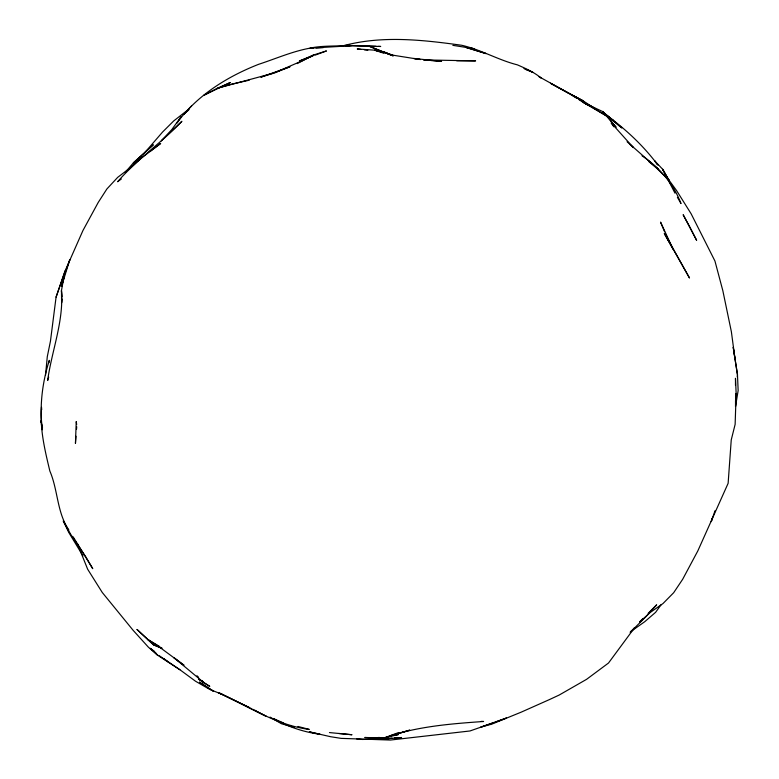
<?xml version="1.0" encoding="UTF-8"?>
<svg xmlns="http://www.w3.org/2000/svg" width="779" height="779" viewBox="0 0 779 779"><rect width="100%" height="100%" fill="white"/><g stroke="black" fill="none" stroke-linecap="round" stroke-linejoin="round"><path stroke-width="1.17" d="M737.275 376.978L737.479 374.767L733.243 347.453L737.479 374.767L738.151 390.571L735.532 406.434L736.145 393.492L735.483 378.282L735.493 385.323M45.503 375.351L47.285 356.685L50.45 341.183L56.078 297.101L65.144 270.829L82.944 230.526L98.232 202.433L106.908 188.946L117.697 177.349L130.648 167.524L142.382 156.618L128.798 169.53M75.991 436.24L75.446 443.368L76.245 421.566L76.673 424.545M76.537 429.102L76.722 426.726M61.95 299.058L61.609 302.69L61.463 290.635L64.267 274.86L69.789 259.738L64.092 278.181M63.8 279.7L64.267 274.86L61.599 286.253L63.381 280.489M48.921 362.751L49.33 360.365C42.232 382.508 39.31 406.716 42.378 429.765M735.678 395.79L736.145 393.492L735.133 424.351L731.238 439.931L728.131 483.311L697.809 550.928L682.647 579.313L673.689 592.692L662.997 603.54L650.348 612.411L639.608 621.983M712.21 518.181L711.285 521.618L715.054 510.693M48.707 377.094L47.646 380.483C51.794 350.423 63.859 321.513 61.463 290.635L61.94 296.633M56.078 297.101L65.144 270.829M179.209 119.966C199.249 93.977 228.344 76.206 258.628 64.316C275.688 58.766 292.271 51.385 309.993 48.152C323.158 45.27 336.625 46.623 349.937 45.065M177.184 122.985L180.962 116.899L171.867 129.509L161.35 140.872L181.887 121.281C161.496 142.693 136.987 159.413 117.61 181.75L121.32 178.985M661.225 604.553L655.616 612.313L644.691 621.739L631.068 631.37M187.164 111.416L188.635 109.576M125.107 172.539L133.384 162.85L153.161 144.933L133.384 162.85M145.215 152.109L162.568 132.041L173.698 120.94L188.732 109.245M129.08 169.247L130.648 167.524L128.915 169.218M191.576 105.905L183.396 114.523L188.888 109.722M630.221 632.217L634.349 628.001L608.506 663.026L586.558 679.346L559.166 695.053L549.37 699.61L521.083 712.201L491.802 724.139L480.838 727.089L506.418 718.053L495.551 722.036M639.569 621.924L642.987 618.497M648.109 613.365L656.658 604.816L645.859 616.822L630.328 632.178M137.162 161.224L160.678 143.443L149.87 151.593M297.188 63.605L313.986 54.871L326.459 50.927L315.193 55.114M312.944 55.952L299.428 60.986L313.986 54.871L301.989 60.879L274.208 72.983L289.963 66.809L260.868 77.15L273.098 73.323M398.78 732.494L384.154 737.927L364.806 737.489L374.475 737.947M409.54 730.205L384.154 737.927L398.283 734.578L393.531 735.288M494.441 722.425L469.961 730.975L390.406 740.05L341.134 738.375L330.617 736.72L309.37 731.861L320.042 734.266C303.518 732.104 287.821 726.651 273.263 718.598M391.409 735.366L409.686 730.166M273.069 73.284L217.341 88.251L204.001 95.213L230.321 82.506L217.341 88.251L231.022 84.288L249.163 80.227M398.712 733.302C426.473 725.687 455.053 723.496 483.584 721.481L481.149 721.373M341.046 46.389C380.405 35.094 421.692 39.739 461.558 45.25C480.886 49.583 498.141 60.002 517.363 64.842C525.659 68.455 533.946 72.126 540.996 77.919L539.078 76.722L573.753 96.002L607.445 116.509L616.101 127.289L602.615 111.533L584.016 102.847L595.341 108.7L581.679 101.231M379.266 737.411L374.514 738.122L388.974 738.638L401.565 737.528L394.388 737.976M345.603 46.341L352.449 45.679L380.707 46.467L378.36 46.399M391.993 738.122L377.63 739.018L388.974 738.638L378.097 738.122M313.586 48.016L309.993 48.152L352.449 45.679L376.004 46.341M315.992 47.928L323.197 47.655M374.047 739.125L362.449 739.466L356.568 738.843M456.689 60.781L475.618 60.869L423.854 59.925M370.531 738.881L374.027 738.989M423.825 59.983L428.557 60.363M430.923 60.548L441.576 61.385L413.805 58.474L420.436 59.535M338.836 733.477L352.011 734.743L329.449 732.572M360.765 49.398L357.24 48.95L374.582 50.177L385.439 52.485L393.142 55.601M364.29 49.837L367.815 50.275M381.914 52.047L385.439 52.485L393.044 55.767M465.969 47.412L485.989 53.585L465.969 47.412L474.508 48.746L452.852 45.348M420.271 59.516L394.193 55.387L374.582 50.177L383.687 53.196M294.462 727.362L281.453 723.73L270.021 717.089M297.899 726.447L309.244 729.417C276.35 725.122 248.306 706.407 218.821 692.804L251.948 708.89M222.443 694.498L209.609 689.347L195.51 681.216L179.91 669.736L157.786 655.334L148.39 647.183L133.131 630.318L102.273 592.488L87.647 569.215L77.433 543.761L73.119 536.819M162.11 648.177L153.541 644.866L137.065 629.5L153.541 644.866L161.38 648.147M283.196 722.834L273.273 718.501M525.319 69.292L532.807 72.262L523.955 68.513M393.054 55.854L368.077 45.795L390.922 55.007M253.019 709.406L255.123 710.331M218.821 692.804L249.066 707.381M584.016 102.847L607.445 116.509L602.615 111.533L621.788 127.941L605.614 114.455C625.157 128.749 643.464 145.615 657.914 165.148M550.539 83.295L583.12 100.861L595.331 108.797M569.245 93.646L550.587 83.343M159.744 646.58L147.747 639.452L157.894 645.918L183.99 665.227L173.99 657.749L204.449 683.105L209.785 686.387L198.489 679.074L204.449 683.105L201.956 680.651M581.621 101.26L588.583 105.496M570.189 94.171L577.103 98.505M579.079 99.751L582.04 101.601M611.32 119.177L613.316 120.482L605.614 114.455M179.91 669.736L159.315 655.772M642.013 155.79C659.492 167.543 673.436 183.747 681.012 203.553L677.389 197.321M155.313 652.802L157.786 655.334L150.444 648.391L154.3 651.351M163.95 658.742L167.806 661.702M648.956 161.74L658.421 169.374L627.085 141.72M150.444 648.391L155.761 652.821M630.182 144.641L633.366 147.601L611.174 122.848L613.794 126.743M649.647 161.36L668.616 179.832L662.676 169.296L654.506 160.649L657.272 164.379M196.96 675.744L198.626 677.379M665.568 175.596L669.025 180.27L662.676 169.296L674.984 193.163M664.779 174.36L676.552 190.514L691.139 213.797L714.947 261.043L722.844 290.713L731.374 331.727L735.016 359.051M68.805 529.876C56.945 512.611 58.045 490.059 49.856 471.042C44.851 450.116 39.719 429.044 41.491 407.329L41.725 409.657M82.963 555.816L68.718 532.378L63.255 520.947L70.685 534.297L85.758 556.81L92.74 568.67L77.433 543.761L81.454 552.525M667.311 238.208L689.503 278.006L664.302 233.496L673.183 249.407L660.543 222.103L664.604 231.772M665.5 233.914L666.853 237.137M42.533 427.447L41.433 424.117L42.319 427.457M41.53 423.124L40.849 420.894L41.657 424.204M735.522 400.572L735.532 406.434M266.048 716.222L255.473 710.73L266.048 716.222M576.781 97.511L571.241 94.648L583.12 100.861L576.781 97.511M213.212 691.08L199.502 682.2L213.212 691.08M689.512 226.436L683.144 214.712L696.63 240.331L689.512 226.436"/></g></svg>
